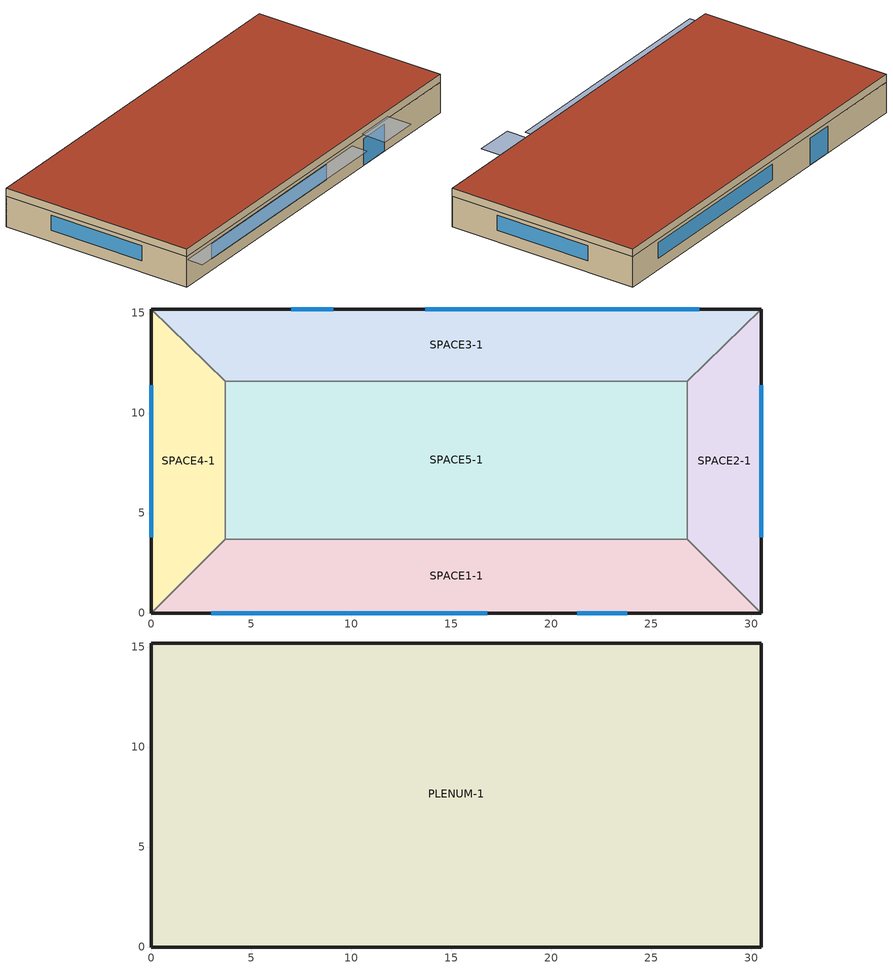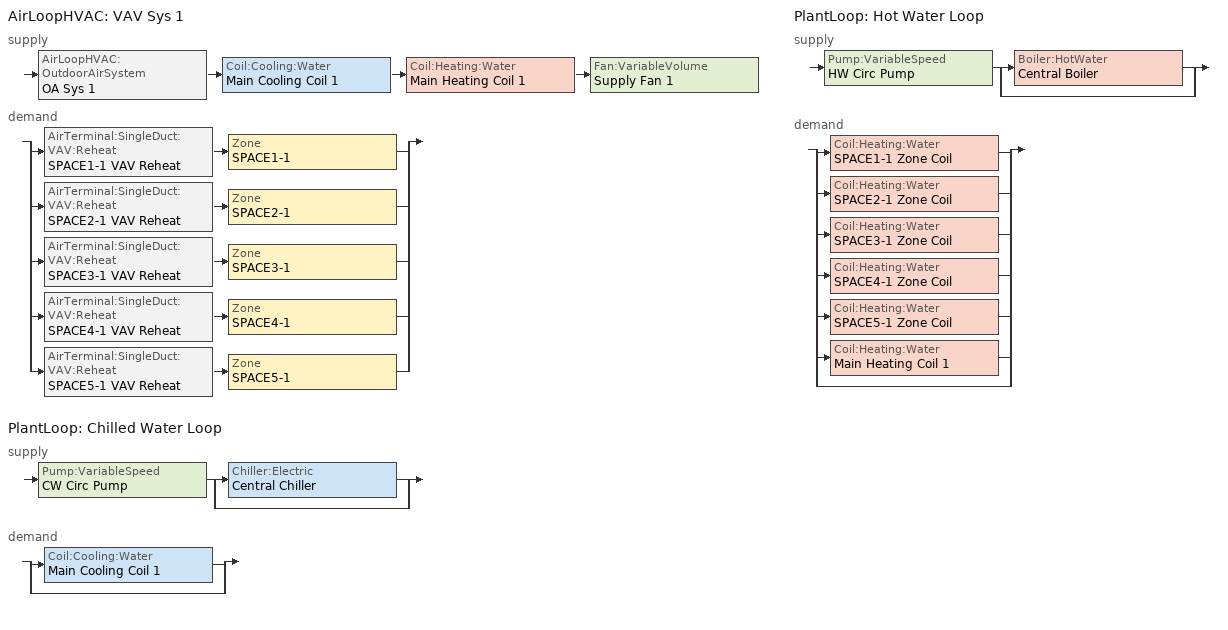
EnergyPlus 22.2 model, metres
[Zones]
SPACE3-1
 floor ground (FLOOR-SLAB-1): 26.8,11.6 3.7,11.6 0,15.2 30.5,15.2 z0
 wall outside (WALL-1): 30.5,15.2 0,15.2 z0:2.4
 wall to SPACE2-1 (INT-WALL-1): 26.8,11.6 30.5,15.2 z0:2.4
 wall to SPACE4-1 (INT-WALL-1): 0,15.2 3.7,11.6 z0:2.4
 wall to SPACE5-1 (INT-WALL-1): 3.7,11.6 26.8,11.6 z0:2.4
 window (Sgl Grey 3mm): 9.1,15.2 7,15.2 z0:2.1
 window (Dbl Clr 3mm/13mm Air): 27.4,15.2 13.7,15.2 z0.9:2.1
SPACE1-1
 floor ground (FLOOR-SLAB-1): 26.8,3.7 30.5,0 0,0 3.7,3.7 z0
 wall outside (WALL-1): 0,0 30.5,0 z0:2.4
 wall to SPACE2-1 (INT-WALL-1): 30.5,0 26.8,3.7 z0:2.4
 wall to SPACE4-1 (INT-WALL-1): 3.7,3.7 0,0 z0:2.4
 wall to SPACE5-1 (INT-WALL-1): 26.8,3.7 3.7,3.7 z0:2.4
 window (Sgl Grey 3mm): 21.3,0 23.8,0 z0:2.1
 window (Dbl Clr 3mm/13mm Air): 3,0 16.8,0 z0.9:2.1
SPACE2-1
 floor ground (FLOOR-SLAB-1): 26.8,11.6 30.5,15.2 30.5,0 26.8,3.7 z0
 wall outside (WALL-1): 30.5,0 30.5,15.2 z0:2.4
 wall to SPACE5-1 (INT-WALL-1): 26.8,11.6 26.8,3.7 z0:2.4
 window (Dbl Clr 3mm/13mm Air): 30.5,3.8 30.5,11.4 z0.9:2.1
SPACE4-1
 floor ground (FLOOR-SLAB-1): 3.7,3.7 0,0 0,15.2 3.7,11.6 z0
 wall outside (WALL-1): 0,15.2 0,0 z0:2.4
 wall to SPACE5-1 (INT-WALL-1): 3.7,3.7 3.7,11.6 z0:2.4
 window (Dbl Clr 3mm/13mm Air): 0,11.4 0,3.8 z0.9:2.1
SPACE5-1
 floor ground (FLOOR-SLAB-1): 26.8,11.6 26.8,3.7 3.7,3.7 3.7,11.6 z0
PLENUM-1
 floor to SPACE1-1 (CLNG-1): 26.8,3.7 30.5,0 0,0 3.7,3.7 z2.4
 floor to SPACE2-1 (CLNG-1): 26.8,11.6 30.5,15.2 30.5,0 26.8,3.7 z2.4
 floor to SPACE3-1 (CLNG-1): 26.8,11.6 3.7,11.6 0,15.2 30.5,15.2 z2.4
 floor to SPACE4-1 (CLNG-1): 3.7,3.7 0,0 0,15.2 3.7,11.6 z2.4
 floor to SPACE5-1 (CLNG-1): 26.8,11.6 26.8,3.7 3.7,3.7 3.7,11.6 z2.4
 wall outside (WALL-1): 30.5,15.2 0,15.2 0,0 30.5,0 30.5,15.2 z2.4:3
 roof outside (ROOF-1): 0,15.2 0,0 30.5,0 30.5,15.2 z3
shading: 0,-1.3 0,0 19.8,0 19.8,-1.3 z2.2; 21,-2 21,0 24.1,0 24.1,-2 z2.6
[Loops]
AirLoopHVAC 'VAV Sys 1'
 supply: AirLoopHVAC:OutdoorAirSystem 'OA Sys 1' > Coil:Cooling:Water 'Main Cooling Coil 1' > Coil:Heating:Water 'Main Heating Coil 1' > Fan:VariableVolume 'Supply Fan 1'
 demand: split
  | AirTerminal:SingleDuct:VAV:Reheat 'SPACE1-1 VAV Reheat' > Zone 'SPACE1-1'
  | AirTerminal:SingleDuct:VAV:Reheat 'SPACE2-1 VAV Reheat' > Zone 'SPACE2-1'
  | AirTerminal:SingleDuct:VAV:Reheat 'SPACE3-1 VAV Reheat' > Zone 'SPACE3-1'
  | AirTerminal:SingleDuct:VAV:Reheat 'SPACE4-1 VAV Reheat' > Zone 'SPACE4-1'
  | AirTerminal:SingleDuct:VAV:Reheat 'SPACE5-1 VAV Reheat' > Zone 'SPACE5-1'
PlantLoop 'Chilled Water Loop'
 supply: Pump:VariableSpeed 'CW Circ Pump' > split
  | Chiller:Electric 'Central Chiller'
  | bypass
 demand: split
  | Coil:Cooling:Water 'Main Cooling Coil 1'
  | bypass
PlantLoop 'Hot Water Loop'
 supply: Pump:VariableSpeed 'HW Circ Pump' > split
  | Boiler:HotWater 'Central Boiler'
  | bypass
 demand: split
  | Coil:Heating:Water 'SPACE1-1 Zone Coil'
  | Coil:Heating:Water 'SPACE2-1 Zone Coil'
  | Coil:Heating:Water 'SPACE3-1 Zone Coil'
  | Coil:Heating:Water 'SPACE4-1 Zone Coil'
  | Coil:Heating:Water 'SPACE5-1 Zone Coil'
  | Coil:Heating:Water 'Main Heating Coil 1'
  | bypass
[Building]
Building: Loads convergence tolerance value=0.04; Maximum number of warmup days=25; Minimum number of warmup days=6; North axis=30; Solar distribution=FullExterior; Temperature convergence tolerance value=0.4; Terrain=City
[Site:GroundTemperature:BuildingSurface]
20.03, 20.03, 20.13, 20.3, 20.43, 20.52, 20.62, 20.77, 20.78, 20.55, 20.44, 20.2
[Site:Location]
Climate Zone 6_CA_USA WYEC2-C-00006: Elevation=30; Latitude=33.9; Longitude=-118.5; Time zone=-8
[SizingPeriod:DesignDay] Barometric pressure=100941; Day of month=21; Daylight saving time indicator=No; Humidity condition type=WetBulb; Rain indicator=No; Snow indicator=No; Solar model indicator=ASHRAEClearSky
Name | Daily dry bulb temperature range | Day type | Maximum dry bulb temperature | Month | Sky clearness | Wetbulb or dewpoint at maximum dry bulb | Wind direction | Wind speed
LOS_ANGELES_CA_USA Cooling 1% Conditions DB=>MWB | 6.1 | SummerDesignDay | 27 | 7 | 1 | 17.6 | 250 | 4.4
LOS_ANGELES_CA_USA Heating 99% Conditions | 0 | WinterDesignDay | 7.4 | 1 | 0 | 7.4 | 70 | 2.8
[Construction]
CLNG-1: MAT-CLNG-1
Dbl Clr 3mm/13mm Air: CLEAR 3MM, AIR 13MM, CLEAR 3MM
FLOOR-SLAB-1: CC03
INT-WALL-1: GP02, AL21, GP02
ROOF-1: RG01, BR01, IN46, WD01
Sgl Grey 3mm: GREY 3MM
WALL-1: WD01, PW03, IN02, GP01
[Material] Thermal absorptance=0.9
Name | Conductivity | Density | Roughness | Solar absorptance | Specific heat | Thickness | Visible absorptance
BR01 | 0.162 | 1121 | VeryRough | 0.7 | 1464 | 0.0095 | 0.7
CC03 | 1.31 | 2243 | MediumRough | 0.65 | 837 | 0.1016 | 0.65
GP01 | 0.16 | 801 | MediumSmooth | 0.75 | 837 | 0.0127 | 0.75
GP02 | 0.16 | 801 | MediumSmooth | 0.75 | 837 | 0.0159 | 0.75
IN02 | 0.043 | 10 | Rough | 0.75 | 837 | 0.0901 | 0.75
IN46 | 0.023 | 24 | VeryRough | 0.5 | 1590 | 0.0762 | 0.5
PW03 | 0.115 | 545 | MediumSmooth | 0.78 | 1213 | 0.0127 | 0.78
RG01 | 1.442 | 881 | Rough | 0.65 | 1674 | 0.0127 | 0.65
WD01 | 0.115 | 513 | MediumSmooth | 0.78 | 1381 | 0.0191 | 0.78
[Material:AirGap]
AL21: Thermal resistance=0.157
[Material:NoMass]
MAT-CLNG-1: Roughness=Rough; Solar absorptance=0.65; Thermal absorptance=0.65; Thermal resistance=0.652259; Visible absorptance=0.65
[WindowMaterial:Gas]
AIR 13MM: Gas type=Air; Thickness=0.0127
[WindowMaterial:Glazing] Back side infrared hemispherical emissivity=0.84; Conductivity=0.9; Front side infrared hemispherical emissivity=0.84; Infrared transmittance at normal incidence=0; Optical data type=SpectralAverage; Thickness=0.003
Name | Back side solar reflectance at normal incidence | Back side visible reflectance at normal incidence | Front side solar reflectance at normal incidence | Front side visible reflectance at normal incidence | Solar transmittance at normal incidence | Visible transmittance at normal incidence
CLEAR 3MM | 0.075 | 0.081 | 0.075 | 0.081 | 0.837 | 0.898
GREY 3MM | 0.061 | 0.061 | 0.061 | 0.061 | 0.626 | 0.611
[AirLoopHVAC]
VAV Sys 1: Design supply air flow rate=Autosize
[AirLoopHVAC:ReturnPlenum]
Return-Plenum-1: Zone=PLENUM-1
[AirTerminal:SingleDuct:VAV:Reheat] Availability schedule=ReheatCoilAvailSched; Constant minimum air flow fraction=0.3; Convergence tolerance=0.001; Damper heating action=ReverseWithLimits; Maximum air flow rate=Autosize; Maximum flow fraction during reheat=Autosize; Maximum flow per zone floor area during reheat=Autosize; Maximum hot water or steam flow rate=Autosize; Minimum hot water or steam flow rate=0; Zone minimum air flow input method=Constant
Name | Reheat coil
SPACE1-1 VAV Reheat | SPACE1-1 Zone Coil
SPACE2-1 VAV Reheat | SPACE2-1 Zone Coil
SPACE3-1 VAV Reheat | SPACE3-1 Zone Coil
SPACE4-1 VAV Reheat | SPACE4-1 Zone Coil
SPACE5-1 VAV Reheat | SPACE5-1 Zone Coil
[AvailabilityManager:Scheduled]
VAV Sys 1 Avail: Schedule=FanAvailSched
[Boiler:HotWater]
Central Boiler: Boiler flow mode=LeavingSetpointModulated; Design water flow rate=Autosize; Efficiency curve temperature evaluation variable=LeavingBoiler; Fuel type=NaturalGas; Maximum part load ratio=1.2; Minimum part load ratio=0; Nominal capacity=Autosize; Nominal thermal efficiency=0.8; Normalized boiler efficiency curve=BoilerEfficiency; Optimum part load ratio=1; Water outlet upper temperature limit=100
[Chiller:Electric]
Central Chiller: Chilled water outlet temperature lower limit=5; Chiller flow mode=LeavingSetpointModulated; Condenser type=AirCooled; Design chilled water flow rate=Autosize; Design chilled water outlet temperature=6.67; Design condenser fluid flow rate=Autosize; Design condenser inlet temperature=35; Maximum part load ratio=1; Minimum part load ratio=0; Nominal capacity=Autosize; Nominal cop=3.2; Optimum part load ratio=0.65; Temperature rise coefficient=2.778; Coefficient 1 of capacity ratio curve=0.9949; Coefficient 1 of full load ratio curve=0.03303; Coefficient 1 of power ratio curve=2.333; Coefficient 2 of capacity ratio curve=-0.045954; Coefficient 2 of full load ratio curve=0.6852; Coefficient 2 of power ratio curve=-1.975; Coefficient 3 of capacity ratio curve=-0.0013543; Coefficient 3 of full load ratio curve=0.2818; Coefficient 3 of power ratio curve=0.6121
[Coil:Cooling:Water]
Main Cooling Coil 1: Availability schedule=CoolingCoilAvailSched; Design air flow rate=Autosize; Design inlet air humidity ratio=Autosize; Design inlet air temperature=Autosize; Design inlet water temperature=Autosize; Design outlet air humidity ratio=Autosize; Design outlet air temperature=Autosize; Design water flow rate=Autosize; Heat exchanger configuration=CrossFlow; Type of analysis=SimpleAnalysis
[Coil:Heating:Water] Availability schedule=ReheatCoilAvailSched; Maximum water flow rate=Autosize; Performance input method=UFactorTimesAreaAndDesignWaterFlowRate; Rated capacity=Autosize; Rated inlet air temperature=16.6; Rated inlet water temperature=82.2; Rated outlet air temperature=32.2; Rated outlet water temperature=71.1; U factor times area value=Autosize
Main Heating Coil 1; SPACE1-1 Zone Coil; SPACE2-1 Zone Coil; SPACE3-1 Zone Coil; SPACE4-1 Zone Coil; SPACE5-1 Zone Coil
[Controller:OutdoorAir]
OA Controller 1: Economizer control action type=ModulateFlow; Economizer control type=FixedDryBulb; Economizer maximum limit dry bulb temperature=19; Economizer minimum limit dry bulb temperature=-25; Lockout type=NoLockout; Maximum outdoor air flow rate=Autosize; Minimum limit type=FixedMinimum; Minimum outdoor air flow rate=Autosize; Minimum outdoor air schedule=Min OA Sched
[Controller:WaterCoil] Actuator variable=Flow; Control variable=Temperature; Controller convergence tolerance=0.002; Maximum actuated flow=Autosize; Minimum actuated flow=0
Name | Action
Central Cooling Coil Contoller 1 | Reverse
Central Heating Coil Contoller 1 | Normal
[DesignSpecification:OutdoorAir] Outdoor air flow per person=0.00944; Outdoor air flow per zone=0; Outdoor air flow per zone floor area=0; Outdoor air method=Flow/Person
SZ DSOA SPACE1-1; SZ DSOA SPACE2-1; SZ DSOA SPACE3-1; SZ DSOA SPACE4-1; SZ DSOA SPACE5-1
[ElectricEquipment] Design level calculation method=EquipmentLevel; Fraction latent=0; Fraction lost=0; Fraction radiant=0.3; Schedule=EQUIP-1
Name | Design level | Zone or zonelist or space or spacelist
SPACE1-1 ElecEq 1 | 1056 | SPACE1-1
SPACE2-1 ElecEq 1 | 456 | SPACE2-1
SPACE3-1 ElecEq 1 | 1056 | SPACE3-1
SPACE4-1 ElecEq 1 | 456 | SPACE4-1
SPACE5-1 ElecEq 1 | 1976 | SPACE5-1
[Fan:VariableVolume]
Supply Fan 1: Availability schedule=FanAvailSched; Fan power coefficient 1=0.350712; Fan power coefficient 2=0.308505; Fan power coefficient 3=-0.541374; Fan power coefficient 4=0.871988; Fan power coefficient 5=0; Fan power minimum flow fraction=0.25; Fan power minimum flow rate input method=Fraction; Fan total efficiency=0.7; Maximum flow rate=Autosize; Motor efficiency=0.9; Motor in airstream fraction=1; Pressure rise=600
[Lights] Design level calculation method=LightingLevel; End use subcategory=GeneralLights; Fraction radiant=0.59; Fraction replaceable=0; Fraction visible=0.2; Return air fraction=0.2; Schedule=LIGHTS-1
Name | Lighting level | Zone or zonelist or space or spacelist
SPACE1-1 Lights 1 | 1584 | SPACE1-1
SPACE2-1 Lights 1 | 684 | SPACE2-1
SPACE3-1 Lights 1 | 1584 | SPACE3-1
SPACE4-1 Lights 1 | 684 | SPACE4-1
SPACE5-1 Lights 1 | 2964 | SPACE5-1
[People] Activity level schedule=ActSchd; Fraction radiant=0.3; Number of people calculation method=People; Number of people schedule=OCCUPY-1
Name | Number of people | Zone or zonelist or space or spacelist
SPACE1-1 People 1 | 11 | SPACE1-1
SPACE2-1 People 1 | 5 | SPACE2-1
SPACE3-1 People 1 | 11 | SPACE3-1
SPACE4-1 People 1 | 5 | SPACE4-1
SPACE5-1 People 1 | 20 | SPACE5-1
[PlantEquipmentList]
Cooling Plant: Central Chiller, Chiller:Electric
heating plant: Central Boiler, Boiler:HotWater
[PlantEquipmentOperation:CoolingLoad]
Central Chiller Only: Load range 1 lower limit=0; Load range 1 upper limit=900000; Range 1 equipment list=Cooling Plant
[PlantEquipmentOperation:HeatingLoad]
Central Boiler Only: Load range 1 lower limit=0; Load range 1 upper limit=1000000; Range 1 equipment list=heating plant
[PlantEquipmentOperationSchemes] Control scheme 1 schedule=PlantOnSched
Name | Control scheme 1
CW Loop Operation | Central Chiller Only
Hot Loop Operation | Central Boiler Only
[PlantLoop] Fluid type=Water; Load distribution scheme=SequentialLoad; Maximum loop flow rate=Autosize; Minimum loop flow rate=0; Plant loop volume=Autocalculate
Name | Maximum loop temperature | Minimum loop temperature | Plant equipment operation scheme
Chilled Water Loop | 98 | 1 | CW Loop Operation
Hot Water Loop | 100 | 10 | Hot Loop Operation
[Pump:VariableSpeed] Design maximum flow rate=Autosize; Design minimum flow rate=0; Design power consumption=Autosize; Design pump head=179352; Fraction of motor inefficiencies to fluid stream=0; Motor efficiency=0.9; Pump control type=Intermittent; Coefficient 1 of the part load performance curve=0; Coefficient 2 of the part load performance curve=1; Coefficient 3 of the part load performance curve=0; Coefficient 4 of the part load performance curve=0
Name | Pump flow rate schedule
CW Circ Pump | CoolingPumpAvailSched
HW Circ Pump
[SetpointManager:MixedAir]
Mixed Air Temp Manager 1: Control variable=Temperature; Setpoint node or nodelist=Main Branch SetPoint Node List
[SetpointManager:Scheduled] Control variable=Temperature
Name | Schedule | Setpoint node or nodelist
Central Boiler Setpoint Manager | HW Loop Temp Schedule | Central Boiler Outlet Node
Central Chiller Setpoint Manager | CW Loop Temp Schedule | Central Chiller Outlet Node
Chilled Water Loop Setpoint Manager | CW Loop Temp Schedule | CW Supply Outlet Node
Hot Water Loop Setpoint Manager | HW Loop Temp Schedule | HW Supply Outlet Node
Supply Air Temp Manager 1 | Seasonal Reset Supply Air Temp Sch | VAV Sys 1 Outlet Node
[Sizing:Plant]
Name | Design loop exit temperature | Loop design temperature difference | Loop type
Hot Water Loop | 82 | 11 | Heating
Chilled Water Loop | 7.22 | 6.67 | Cooling
[Sizing:System]
VAV Sys 1: 100 outdoor air in cooling=No; 100 outdoor air in heating=No; Central cooling capacity control method=VAV; Central cooling design supply air humidity ratio=0.008; Central cooling design supply air temperature=12.8; Central heating design supply air humidity ratio=0.008; Central heating design supply air temperature=16.7; Central heating maximum system air flow ratio=0.3; Cooling design capacity=Autosize; Cooling design capacity method=CoolingDesignCapacity; Cooling supply air flow rate=0; Cooling supply air flow rate method=DesignDay; Design outdoor air flow rate=Autosize; Heating design capacity=Autosize; Heating design capacity method=HeatingDesignCapacity; Heating supply air flow rate=0; Heating supply air flow rate method=DesignDay; Precool design humidity ratio=0.008; Precool design temperature=11; Preheat design humidity ratio=0.008; Preheat design temperature=7; Type of load to size on=Sensible; Type of zone sum to use=NonCoincident; Zone maximum outdoor air fraction=1
[Sizing:Zone] Account for dedicated outdoor air system=No; Cooling design air flow method=DesignDay; Cooling design air flow rate=0; Dedicated outdoor air high setpoint temperature for design=Autosize; Dedicated outdoor air low setpoint temperature for design=Autosize; Dedicated outdoor air system control strategy=NeutralSupplyAir; Heating design air flow method=DesignDay; Heating design air flow rate=0; Zone cooling design supply air humidity ratio=0.009; Zone cooling design supply air temperature=14; Zone cooling design supply air temperature input method=SupplyAirTemperature; Zone cooling sizing factor=0; Zone heating design supply air humidity ratio=0.004; Zone heating design supply air temperature=50; Zone heating design supply air temperature input method=SupplyAirTemperature; Zone heating sizing factor=0
Name | Design specification outdoor air object
SPACE1-1 | SZ DSOA SPACE1-1
SPACE2-1 | SZ DSOA SPACE2-1
SPACE3-1 | SZ DSOA SPACE3-1
SPACE4-1 | SZ DSOA SPACE4-1
SPACE5-1 | SZ DSOA SPACE5-1
[ThermostatSetpoint:DualSetpoint]
DualSetPoint: Cooling setpoint temperature schedule=Clg-SetP-Sch; Heating setpoint temperature schedule=Htg-SetP-Sch
[ThermostatSetpoint:SingleCooling]
CoolingSetpoint: Setpoint temperature schedule=Clg-SetP-Sch
[ThermostatSetpoint:SingleHeating]
HeatingSetpoint: Setpoint temperature schedule=Htg-SetP-Sch
[Zone] Multiplier=1; Type=1
Name | Ceiling height | Volume
PLENUM-1 | 0.6096 | 283.2
SPACE1-1; SPACE3-1 | 2.4384 | 239.247
SPACE2-1; SPACE4-1 | 2.4384 | 103.311
SPACE5-1 | 2.4384 | 447.683
[ZoneControl:Thermostat] Control 1=CoolingSetPoint; Control 2=HeatingSetpoint; Control 3=DualSetPoint; Control type schedule=Zone Control Type Sched
Name | Zone or zonelist
SPACE1-1 Control | SPACE1-1
SPACE2-1 Control | SPACE2-1
SPACE3-1 Control | SPACE3-1
SPACE4-1 Control | SPACE4-1
SPACE5-1 Control | SPACE5-1
[Zone equipment]
SPACE1-1: SPACE1-1 VAV Reheat
SPACE2-1: SPACE2-1 VAV Reheat
SPACE3-1: SPACE3-1 VAV Reheat
SPACE4-1: SPACE4-1 VAV Reheat
SPACE5-1: SPACE5-1 VAV Reheat
[ZoneInfiltration:DesignFlowRate] Constant term coefficient=0; Design flow rate calculation method=Flow/Zone; Schedule=INFIL-SCH; Temperature term coefficient=0; Velocity squared term coefficient=0; Velocity term coefficient=0.2237
Name | Design flow rate | Zone or zonelist or space or spacelist
SPACE1-1 Infil 1 | 0.0167 | SPACE1-1
SPACE2-1 Infil 1 | 0.00717 | SPACE2-1
SPACE3-1 Infil 1 | 0.0167 | SPACE3-1
SPACE4-1 Infil 1 | 0.00717 | SPACE4-1
SPACE5-1 Infil 1 | 0.031089 | SPACE5-1
[Curve:Quadratic]
BoilerEfficiency: Maximum value of x=1; Minimum value of x=0; Coefficient1 constant=1; Coefficient2 x=0; Coefficient3 x 2=0
[Schedule:Compact]
ActSchd: Through: 12/31, For: AllDays, Until: 24:00, 117.24
CW Loop Temp Schedule: Through: 12/31, For: AllDays, Until: 24:00, 7.22
Clg-SetP-Sch: Through: 12/31, For: SummerDesignDay, Until: 24:00, 23.9, For: WinterDesignDay, Until: 24:00, 29.4, For: WeekDays, Until: 6:00, 29.4, Until: 20:00, 23.9, Until: 24:00, 29.4, For: WeekEnds Holiday, Until: 24:00, 29.4, For: AllOtherDays, Until: 24:00, 29.4
CoolingCoilAvailSched; ReheatCoilAvailSched: Through: 12/31, For: WeekDays, Until: 6:00, 0, Until: 20:00, 1, Until: 24:00, 0, For: SummerDesignDay WinterDesignDay, Until: 24:00, 1, For: AllOtherDays, Until: 24:00, 0
CoolingPumpAvailSched; PlantOnSched: Through: 12/31, For: AllDays, Until: 24:00, 1
EQUIP-1: Through: 12/31, For: WeekDays SummerDesignDay CustomDay1 CustomDay2, Until: 8:00, 0.02, Until: 9:00, 0.4, Until: 14:00, 0.9, Until: 15:00, 0.8, Until: 16:00, 0.7, Until: 18:00, 0.5, Until: 20:00, 0.3, Until: 24:00, 0.02, For: Weekends WinterDesignDay Holiday, Until: 24:00, 0.2
FanAvailSched: Through: 3/31, For: AllDays, Until: 24:00, 1, Through: 9/30, For: WeekDays, Until: 6:00, 0, Until: 20:00, 1, Until: 24:00, 0, For: SummerDesignDay WinterDesignDay, Until: 24:00, 1, For: AllOtherDays, Until: 24:00, 0, Through: 12/31, For: AllDays, Until: 24:00, 1
HW Loop Temp Schedule: Through: 12/31, For: AllDays, Until: 24:00, 82
Htg-SetP-Sch: Through: 12/31, For: SummerDesignDay, Until: 24:00, 16.7, For: WinterDesignDay, Until: 24:00, 22.2, For: WeekDays, Until: 6:00, 16.7, Until: 20:00, 22.2, Until: 24:00, 16.7, For: WeekEnds Holiday, Until: 24:00, 16.7, For: AllOtherDays, Until: 24:00, 16.7
INFIL-SCH: Through: 3/31, For: AllDays, Until: 24:00, 1, Through: 10/31, For: AllDays, Until: 24:00, 0, Through: 12/31, For: AllDays, Until: 24:00, 1
LIGHTS-1: Through: 12/31, For: WeekDays SummerDesignDay CustomDay1 CustomDay2, Until: 8:00, 0.05, Until: 9:00, 0.9, Until: 10:00, 0.95, Until: 11:00, 1, Until: 12:00, 0.95, Until: 13:00, 0.8, Until: 14:00, 0.9, Until: 18:00, 1, Until: 19:00, 0.6, Until: 21:00, 0.2, Until: 24:00, 0.05, For: Weekends WinterDesignDay Holiday, Until: 24:00, 0.05
Min OA Sched: Through: 12/31, For: Weekdays, Until: 6:00, 0.02, Until: 18:00, 1, Until: 24:00, 0.02, For: AllOtherDays, Until: 24:00, 0.02
OCCUPY-1: Through: 12/31, For: WeekDays SummerDesignDay CustomDay1 CustomDay2, Until: 8:00, 0, Until: 11:00, 1, Until: 12:00, 0.8, Until: 13:00, 0.4, Until: 14:00, 0.8, Until: 18:00, 1, Until: 19:00, 0.5, Until: 24:00, 0, For: Weekends WinterDesignDay Holiday, Until: 24:00, 0
Seasonal Reset Supply Air Temp Sch: Through: 3/31, For: AllDays, Until: 24:00, 16, Through: 9/30, For: AllDays, Until: 24:00, 13, Through: 12/31, For: AllDays, Until: 24:00, 16
Zone Control Type Sched: Through: 12/31, For: SummerDesignDay, Until: 24:00, 2, For: WinterDesignDay, Until: 24:00, 1, For: AllOtherDays, Until: 24:00, 4
